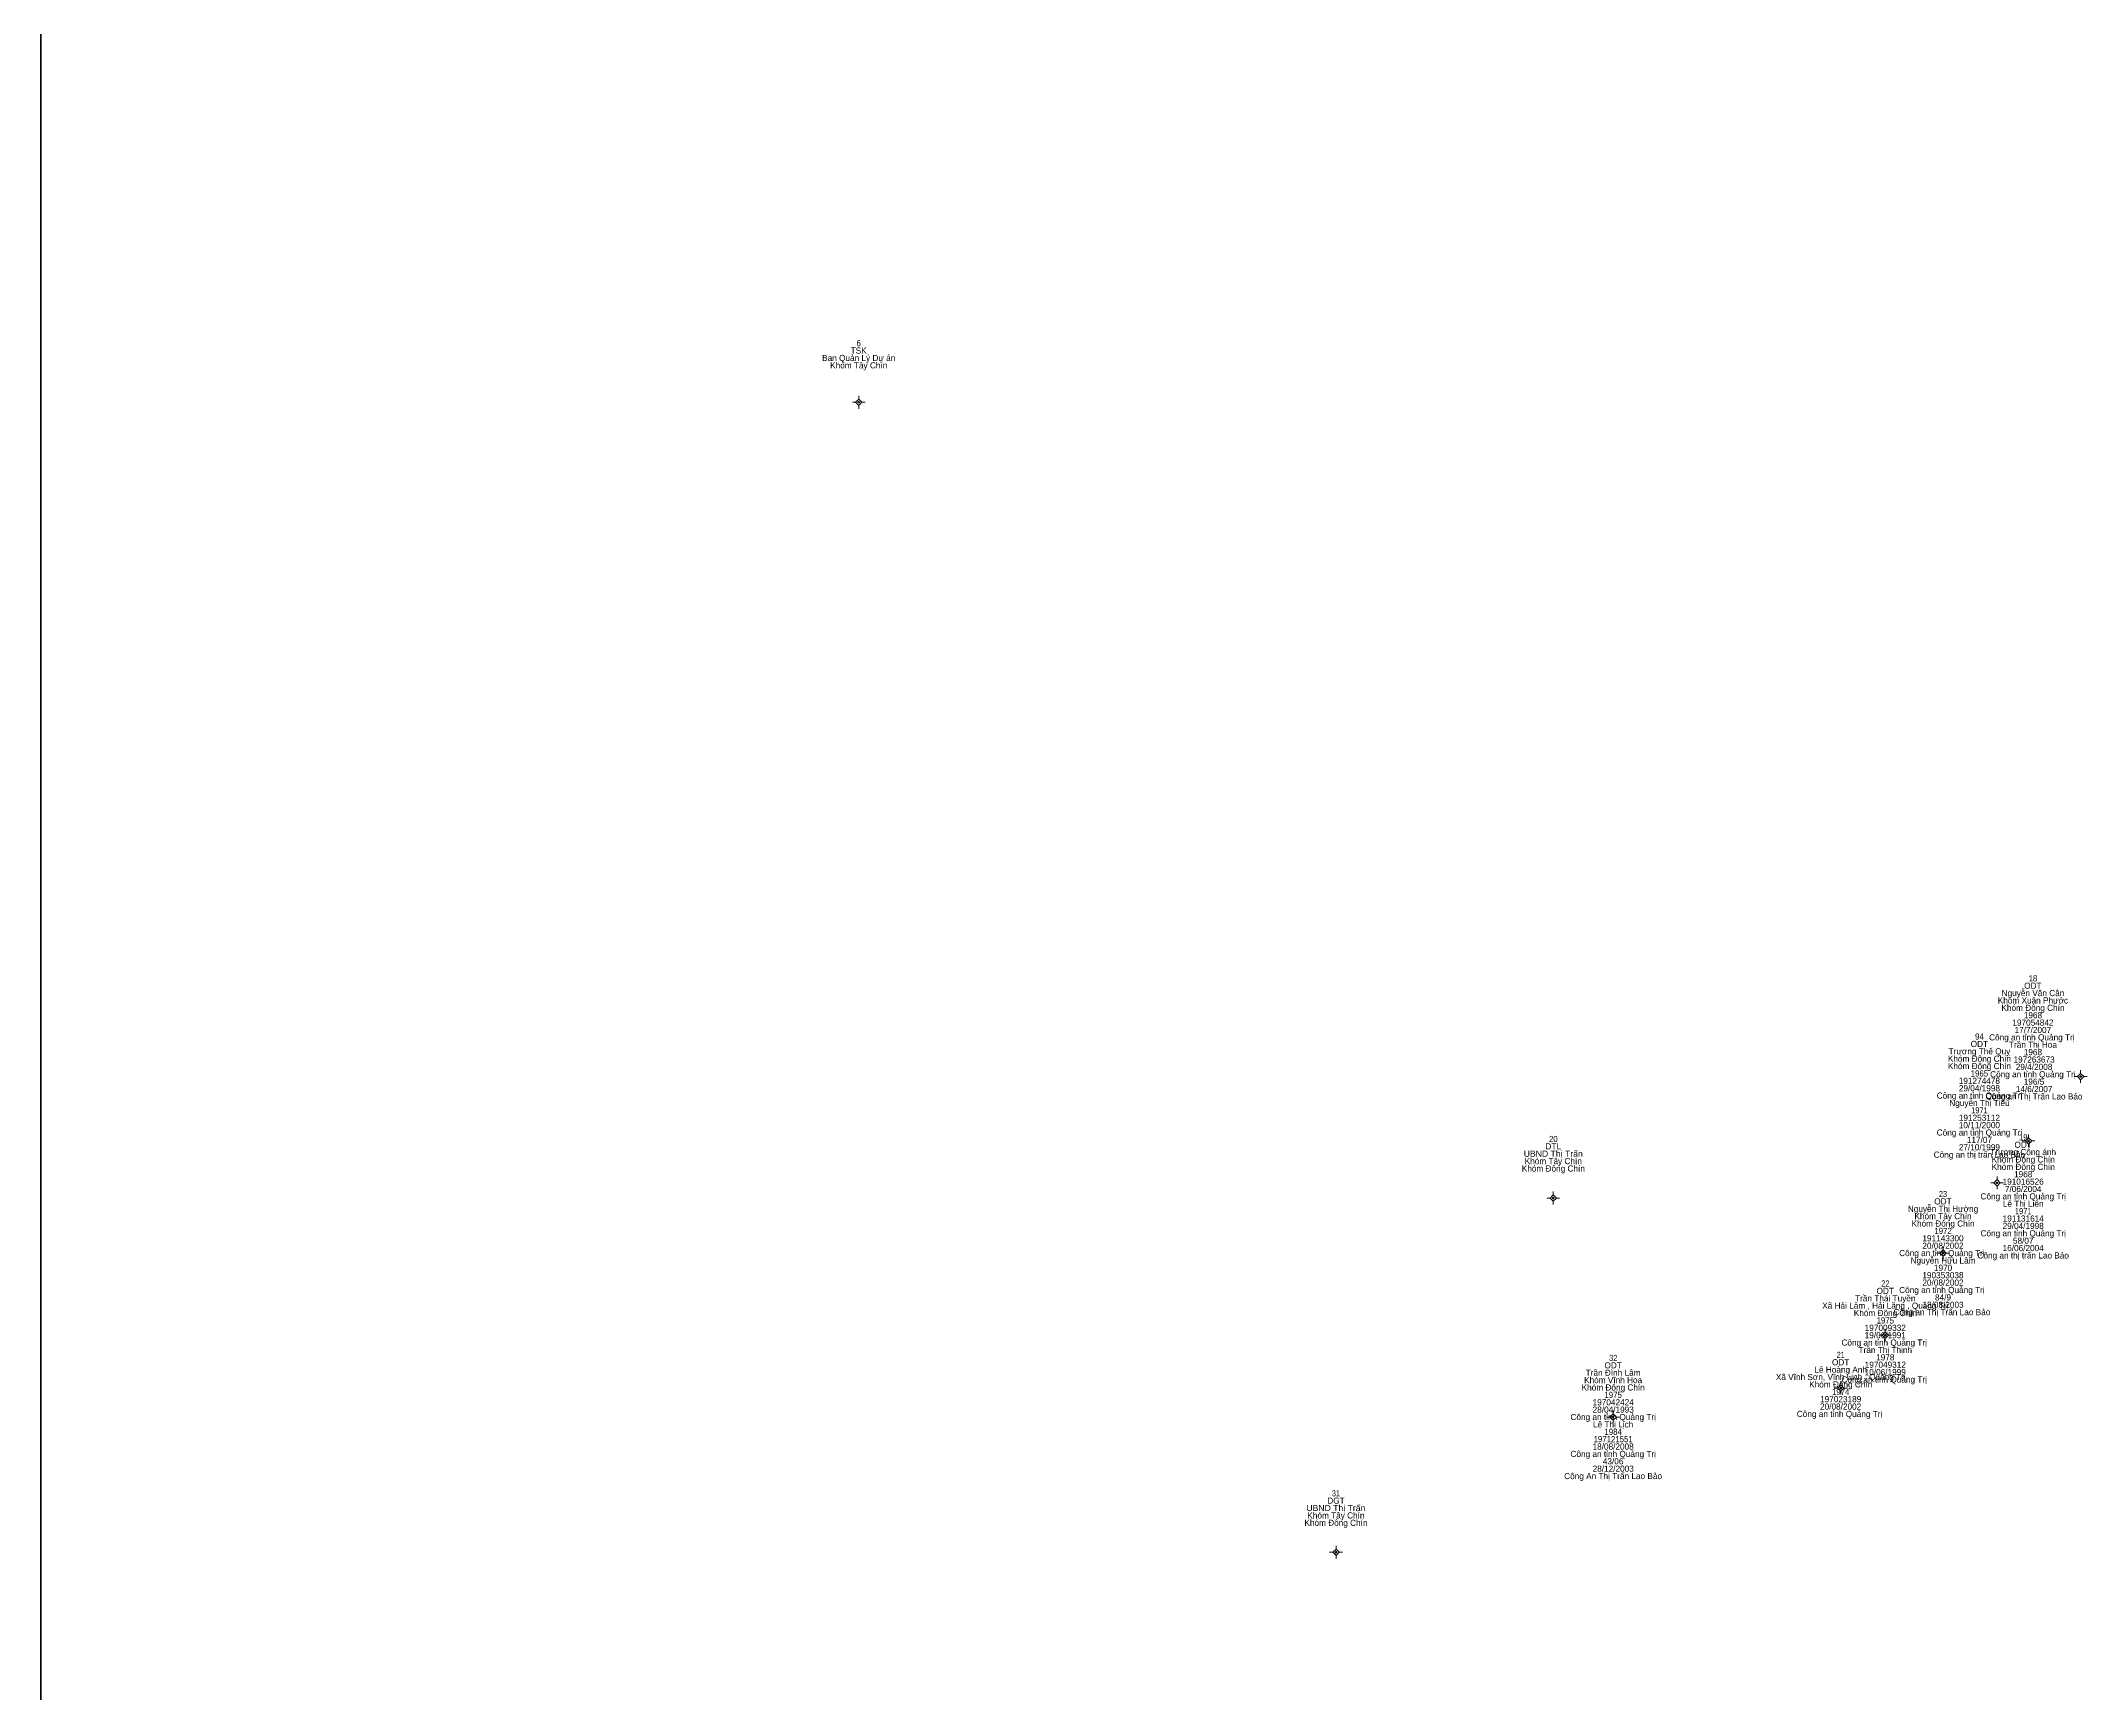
# Model space of a CAD drawing. Header units: metres. Extents: x 537984 to 538490, y 1837401 to 1838049.
# Drawn here: x 538000 to 538199.6, y 1837726.6 to 1837887.8 of the extents above; entities that cross this region are included whole.
import ezdxf
from ezdxf.enums import TextEntityAlignment as Align

# ---------------------------------------------------------------- set-up
doc = ezdxf.new("R2010")
doc.units = ezdxf.units.M
doc.header["$LTSCALE"] = 0.24
doc.linetypes.add('MEDIUM_DASHED', pattern=[4.5, 3, -1.5])
doc.layers.add('11', color=7, linetype='MEDIUM_DASHED', lineweight=13)
doc.layers.add('54', color=7, linetype='Continuous', lineweight=35)
doc.layers.add('15', color=7, linetype='Continuous')

msp = doc.modelspace()

# ---------------------------------------------------------------- hatches: boundary and pattern name
at = {"layer": '11'}
for points in [[(538079.8349, 1837852.53, 1), (538079.6849, 1837852.53, 1)], [(538199.0049, 1837786.76, 1), (538198.8549, 1837786.76, 1)], [(538193.9249, 1837780.48, 1), (538193.7749, 1837780.48, 1)], [(538190.8549, 1837776.39, 1), (538190.7049, 1837776.39, 1)], [(538147.5749, 1837774.91, 1), (538147.4249, 1837774.91, 1)], [(538185.5849, 1837769.54, 1), (538185.4349, 1837769.54, 1)], [(538179.9549, 1837761.53, 1), (538179.8049, 1837761.53, 1)], [(538175.6049, 1837756.37, 1), (538175.4549, 1837756.37, 1)], [(538153.4149, 1837753.55, 1), (538153.2649, 1837753.55, 1)], [(538126.3849, 1837740.35, 1), (538126.2349, 1837740.35, 1)]]:
    msp.add_hatch(color=256, dxfattribs=at).paths.add_polyline_path(points)

# ---------------------------------------------------------------- linework, layer by layer
for p, q in [((538079.45, 1837852.53), (538079.14, 1837852.53)), ((538079.76, 1837853.16), (538079.76, 1837852.84)), ((538079.76, 1837852.22), (538079.76, 1837851.9)), ((538080.38, 1837852.53), (538080.07, 1837852.53)), ((538198.62, 1837786.76), (538198.31, 1837786.76)), ((538198.93, 1837787.38), (538198.93, 1837787.07)), ((538198.93, 1837786.45), (538198.93, 1837786.14)), ((538199.56, 1837786.76), (538199.24, 1837786.76)), ((538193.54, 1837780.48), (538193.22, 1837780.48)), ((538193.85, 1837781.1), (538193.85, 1837780.79)), ((538193.85, 1837780.17), (538193.85, 1837779.86)), ((538194.48, 1837780.48), (538194.16, 1837780.48)), ((538190.47, 1837776.39), (538190.16, 1837776.39)), ((538190.78, 1837777.02), (538190.78, 1837776.7)), ((538190.78, 1837776.08), (538190.78, 1837775.76)), ((538191.4, 1837776.39), (538191.09, 1837776.39)), ((538147.19, 1837774.91), (538146.88, 1837774.91)), ((538147.5, 1837775.54), (538147.5, 1837775.22)), ((538147.5, 1837774.6), (538147.5, 1837774.28)), ((538148.12, 1837774.91), (538147.81, 1837774.91)), ((538185.51, 1837770.16), (538185.51, 1837769.85)), ((538185.2, 1837769.54), (538184.88, 1837769.54)), ((538185.51, 1837769.23), (538185.51, 1837768.92)), ((538186.14, 1837769.54), (538185.82, 1837769.54)), ((538179.88, 1837762.16), (538179.88, 1837761.84)), ((538179.57, 1837761.53), (538179.26, 1837761.53)), ((538179.88, 1837761.22), (538179.88, 1837760.9)), ((538180.5, 1837761.53), (538180.19, 1837761.53)), ((538175.22, 1837756.37), (538174.9, 1837756.37)), ((538175.53, 1837757), (538175.53, 1837756.68)), ((538175.53, 1837756.06), (538175.53, 1837755.74)), ((538176.16, 1837756.37), (538175.84, 1837756.37)), ((538153.34, 1837754.18), (538153.34, 1837753.86)), ((538153.03, 1837753.55), (538152.72, 1837753.55)), ((538153.34, 1837753.24), (538153.34, 1837752.92)), ((538153.96, 1837753.55), (538153.65, 1837753.55)), ((538126, 1837740.35), (538125.69, 1837740.35)), ((538126.31, 1837740.98), (538126.31, 1837740.66)), ((538126.94, 1837740.35), (538126.62, 1837740.35)), ((538126.31, 1837740.04), (538126.31, 1837739.72))]:
    msp.add_line(p, q, dxfattribs=at)
for points in [[(538079.76, 1837852.84), (538079.45, 1837852.53), (538079.76, 1837852.22), (538080.07, 1837852.53)], [(538198.93, 1837787.07), (538198.62, 1837786.76), (538198.93, 1837786.45), (538199.24, 1837786.76)], [(538193.85, 1837780.79), (538193.54, 1837780.48), (538193.85, 1837780.17), (538194.16, 1837780.48)], [(538190.78, 1837776.7), (538190.47, 1837776.39), (538190.78, 1837776.08), (538191.09, 1837776.39)], [(538147.5, 1837775.22), (538147.19, 1837774.91), (538147.5, 1837774.6), (538147.81, 1837774.91)], [(538185.51, 1837769.85), (538185.2, 1837769.54), (538185.51, 1837769.23), (538185.82, 1837769.54)], [(538179.88, 1837761.84), (538179.57, 1837761.53), (538179.88, 1837761.22), (538180.19, 1837761.53)], [(538175.53, 1837756.68), (538175.22, 1837756.37), (538175.53, 1837756.06), (538175.84, 1837756.37)], [(538153.34, 1837753.86), (538153.03, 1837753.55), (538153.34, 1837753.24), (538153.65, 1837753.55)], [(538126.31, 1837740.66), (538126, 1837740.35), (538126.31, 1837740.04), (538126.62, 1837740.35)]]:
    msp.add_lwpolyline(points, close=True, dxfattribs=at)
for centre in [(538079.7599, 1837852.53), (538198.9299, 1837786.76), (538193.8499, 1837780.48), (538190.7799, 1837776.39), (538147.4999, 1837774.91), (538185.5099, 1837769.54), (538179.8799, 1837761.53), (538175.5299, 1837756.37), (538153.3399, 1837753.55), (538126.3099, 1837740.35)]:
    msp.add_circle(centre, 0.075, dxfattribs=at)
at = {"layer": '54'}
msp.add_line((538000, 1837653.33), (538000, 1838021.03), dxfattribs=at)

# ---------------------------------------------------------------- texts
at = {"layer": '15'}
for s, p in [('TSK', (538079.755, 1837857.27)), ('Ban Quản Lý Dự án', (538079.76, 1837856.55)), ('Khóm Tây Chín', (538079.76, 1837855.83)), ('Khóm Xuân Phước', (538194.28, 1837793.88)), ('Nguyễn Văn Cân', (538194.285, 1837794.6)), ('ODT', (538194.275, 1837795.32)), ('Khóm Đông Chín', (538194.285, 1837793.16)), ('197054842', (538194.28, 1837791.72)), ('1968', (538194.28, 1837792.44)), ('ODT', (538189.055, 1837789.64)), ('Công an tỉnh Quảng Trị ', (538194.285, 1837790.28)), ('Trần Thị Hoa', (538194.28, 1837789.56)), ('17/7/2007', (538194.275, 1837791)), ('Khóm Đông Chín', (538189.065, 1837788.2)), ('Khóm Đông Chín', (538189.065, 1837787.48)), ('Trương Thế Quỵ', (538189.065, 1837788.92)), (' 197263673', (538194.28, 1837788.12)), (' 29/4/2008', (538194.28, 1837787.4)), ('1968', (538194.28, 1837788.84)), ('191274478', (538189.055, 1837786.04)), (' Công an tỉnh Quảng Trị ', (538194.275, 1837786.68)), (' 196/5', (538194.275, 1837785.96)), ('Công an tỉnh Quảng Trị', (538189.065, 1837784.6)), ('Nguyễn Thị Tiếu', (538189.065, 1837783.88)), ('29/04/1998', (538189.06, 1837785.32)), (' Công an Thị Trấn Lao Bảo', (538194.275, 1837784.52)), (' 14/6/2007', (538194.285, 1837785.24)), ('10/11/2000', (538189.055, 1837781.72)), ('191253112', (538189.06, 1837782.44)), ('Công an tỉnh Quảng Trị', (538189.065, 1837781)), ('27/10/1999', (538189.055, 1837779.56)), ('117/07', (538189.06, 1837780.28)), ('ODT', (538193.325, 1837779.81)), ('Khóm Đông Chín', (538147.505, 1837777.49)), ('Khóm Tây Chín', (538147.5, 1837778.21)), ('Công an thị trấn Lao Bảo', (538189.06, 1837778.84)), ('Trương Công ánh', (538193.325, 1837779.09)), ('Khóm Đông Chín', (538193.335, 1837778.37)), ('Khóm Đông Chín', (538193.335, 1837777.65)), ('191016526', (538193.325, 1837776.21)), ('7/06/2004', (538193.33, 1837775.49)), ('1968', (538193.33, 1837776.93)), ('Nguyễn Thị Hường', (538185.51, 1837773.56)), ('ODT', (538185.505, 1837774.28)), ('Công an tỉnh Quảng Trị', (538193.335, 1837774.77)), ('Lê Thị Liên', (538193.33, 1837774.05)), ('Khóm Đông Chín', (538185.515, 1837772.12)), ('Khóm Tây Chín', (538185.51, 1837772.84)), ('29/04/1998', (538193.33, 1837771.89)), ('191131614', (538193.335, 1837772.61)), ('20/08/2002', (538185.505, 1837769.96)), ('191143300', (538185.51, 1837770.68)), ('Công an tỉnh Quảng Trị', (538193.335, 1837771.17)), ('16/06/2004', (538193.33, 1837769.73)), ('58/07', (538193.33, 1837770.45)), ('Công an tỉnh Quảng Trị ', (538185.515, 1837769.24)), ('Nguyễn Hữu Lâm', (538185.51, 1837768.52)), ('1970', (538185.515, 1837767.8)), ('Công an thị trấn Lao Bảo', (538193.33, 1837769.01)), ('ODT', (538179.875, 1837765.55)), ('Công an tỉnh Quảng Trị ', (538185.515, 1837765.64)), ('20/08/2002', (538185.505, 1837766.36)), ('190353038', (538185.505, 1837767.08)), ('Xã Hải Lâm , Hải Lăng , Quảng Trị', (538179.885, 1837764.11)), ('Khóm Đông Chín', (538179.885, 1837763.39)), ('Trần Thái Tuyền', (538179.88, 1837764.83)), ('Công an Thị Trấn Lao Bảo ', (538185.51, 1837763.48)), ('18/08/2003', (538185.515, 1837764.2)), ('84/9', (538185.51, 1837764.92)), ('197009332', (538179.88, 1837761.95)), ('Công an tỉnh Quảng Trị ', (538179.885, 1837760.51)), ('Trần Thị Thịnh', (538179.88, 1837759.79)), ('19/06/1991', (538179.88, 1837761.23)), ('Trần Đình Lâm', (538153.335, 1837757.57)), ('ODT', (538153.335, 1837758.29)), ('Lê Hoàng Anh', (538175.53, 1837757.87)), ('ODT', (538175.525, 1837758.59)), ('10/06/1999', (538179.875, 1837757.63)), ('197049312', (538179.88, 1837758.35)), ('1978', (538179.88, 1837759.07)), ('Khóm Đông Chín', (538153.345, 1837756.13)), ('Khóm Vĩnh Hoa', (538153.335, 1837756.85)), ('Xã Vĩnh Sơn, Vĩnh Linh , Quảng Trị', (538175.535, 1837757.15)), ('Khóm Đông Chín', (538175.535, 1837756.43)), ('Công an tỉnh Quảng Trị ', (538179.885, 1837756.91)), ('28/04/1993', (538153.345, 1837753.97)), ('197042424', (538153.345, 1837754.69)), ('Công an tỉnh Quảng Trị ', (538175.535, 1837753.55)), ('20/08/2002', (538175.525, 1837754.27)), ('197023189', (538175.53, 1837754.99)), ('Công an tỉnh Quảng Trị', (538153.345, 1837753.25)), ('Lê Thị Lịch', (538153.34, 1837752.53)), ('Công an tỉnh Quảng Trị', (538153.345, 1837749.65)), ('18/08/2008', (538153.34, 1837750.37)), ('Công An Thị Trấn Lao Bảo', (538153.335, 1837747.49)), ('28/12/2003', (538153.345, 1837748.21)), ('43/06', (538153.335, 1837748.93)), ('Khóm Tây Chín', (538126.3, 1837743.65)), ('DGT', (538126.305, 1837745.09)), ('Khóm Đông Chín', (538126.305, 1837742.93))]:
    msp.add_text(s, height=0.6, dxfattribs=at).set_placement(p, align=Align.CENTER)
for s, width, p in [('6', 0.95, (538079.76, 1837857.99)), ('18', 0.95, (538194.28, 1837796.04)), ('94', 0.95, (538189.06, 1837790.36)), ('1965', 0.95, (538189.06, 1837786.76)), ('1971', 0.9, (538189.06, 1837783.16)), ('DTL', 1.05, (538147.5, 1837779.65)), ('20', 0.95, (538147.505, 1837780.37)), ('19', 0.95, (538193.335, 1837780.53)), ('UBND Thị Trấn', 1.05, (538147.495, 1837778.93)), ('23', 0.9, (538185.505, 1837775)), ('1972', 0.95, (538185.515, 1837771.4)), ('1971', 0.9, (538193.33, 1837773.33)), ('22', 0.9, (538179.885, 1837766.27)), ('1975', 0.95, (538179.88, 1837762.67)), ('32', 0.9, (538153.345, 1837759.01)), ('21', 0.85, (538175.53, 1837759.31)), ('1974', 0.95, (538175.53, 1837755.71)), ('1975', 0.95, (538153.34, 1837755.41)), ('1984', 0.95, (538153.34, 1837751.81)), ('197121551', 0.95, (538153.335, 1837751.09)), ('31', 0.85, (538126.3, 1837745.81)), ('UBND Thị Trấn', 1.05, (538126.295, 1837744.37))]:
    msp.add_text(s, height=0.6, dxfattribs=dict(at, width=width)).set_placement(p, align=Align.CENTER)

doc.saveas('drawing.dxf')
